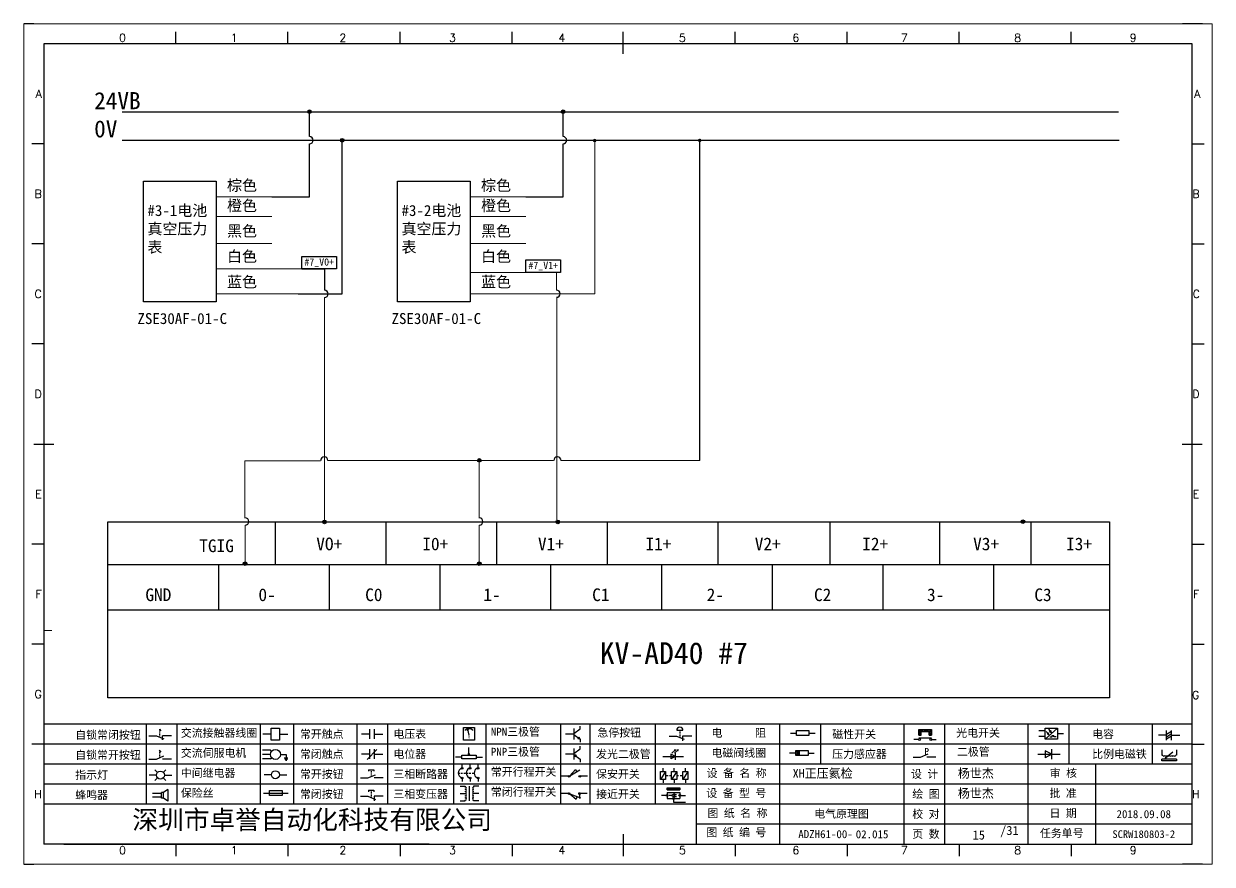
# Model space of a CAD drawing. Header units: millimetres. Extents: x 15130 to 37766, y 5931 to 11073.
# Drawn here: x 22574 to 22901.5, y 9420.4 to 9652 of the extents above; entities that cross this region are included whole.
import ezdxf
from ezdxf.enums import TextEntityAlignment as Align

# ---------------------------------------------------------------- set-up
doc = ezdxf.new("R2010")
doc.units = ezdxf.units.MM
doc.layers.add('1', color=3, linetype='Continuous', lineweight=20)
doc.layers.add('AE_BOR', color=1, linetype='Continuous')
doc.styles.get("Standard").update_dxf_attribs({"font": ''})
doc.styles.add('WD', font='romans.shx', dxfattribs={"bigfont": 'gbcbig.shx'})
doc.styles.add('样式 2', font='')
doc.styles.add('汉字', font='')
doc.styles.get('Standard').set_extended_font_data('SimSun')
doc.styles.get('样式 2').set_extended_font_data('NSimSun')
doc.styles.get('汉字').set_extended_font_data('新宋体')

# ---------------------------------------------------------------- blocks, each defined once
blk = doc.blocks.new('磁性开关')
at = {"linetype": 'ByBlock'}
h = blk.add_hatch(dxfattribs=at)
h.set_pattern_fill('ANSI31', color=256, scale=0.1, style=0)
h.paths.add_polyline_path([(-1910.88, -776.69), (-1910.88, -775.29), (-1907.69, -775.29), (-1907.69, -776.69), (-1908.31, -776.69), (-1908.31, -775.79), (-1910.25, -775.79), (-1910.25, -776.69)])
for p, q in [((-1910.91, -777.81), (-1912.09, -777.81)), ((-1910.88, -776.69), (-1910.88, -775.29)), ((-1910.88, -775.29), (-1907.69, -775.29)), ((-1910.88, -776.69), (-1910.25, -776.69)), ((-1910.88, -777.39), (-1907.69, -777.39)), ((-1910.25, -776.69), (-1910.25, -775.79)), ((-1910.25, -775.79), (-1908.31, -775.79)), ((-1908.31, -776.69), (-1908.31, -775.79)), ((-1908.31, -776.69), (-1907.69, -776.69)), ((-1907.69, -775.29), (-1907.69, -776.69)), ((-1907.66, -777.81), (-1906.48, -777.81))]:
    blk.add_line(p, q, dxfattribs=at)
for centre in [(-1910.68, -777.81), (-1907.88, -777.81)]:
    blk.add_circle(centre, 0.225, dxfattribs=at)
blk = doc.blocks.new('*U8')
at = {"linetype": 'ByBlock'}
for p, q in [((-1909.23, -780.45), (-1909.23, -780.67)), ((-1909.23, -780.45), (-1908.92, -780.84)), ((-1909.23, -780.84), (-1909.23, -781.05)), ((-1911.92, -782.07), (-1910.06, -782.07)), ((-1910.06, -782.07), (-1908.18, -782.88)), ((-1909.23, -781.23), (-1909.23, -781.44)), ((-1909.23, -781.61), (-1909.23, -781.83)), ((-1909.23, -782), (-1909.23, -782.21)), ((-1909.23, -782.38), (-1909.23, -782.43)), ((-1908.52, -783.07), (-1908.52, -782.07)), ((-1906.25, -782.07), (-1908.52, -782.07))]:
    blk.add_line(p, q, dxfattribs=at)
blk = doc.blocks.new('*U11')
at = {"linetype": 'ByBlock'}
for p, q in [((-1911.92, -792.89), (-1910.06, -792.89)), ((-1910.06, -792.89), (-1908.18, -792.08)), ((-1908.88, -791.17), (-1909.23, -790.71)), ((-1909.23, -790.71), (-1909.23, -790.92)), ((-1909.23, -791.09), (-1909.23, -791.31)), ((-1909.23, -791.48), (-1909.23, -791.69)), ((-1909.23, -791.86), (-1909.23, -792.08)), ((-1909.23, -792.25), (-1909.23, -792.47)), ((-1906.25, -792.89), (-1908.52, -792.89))]:
    blk.add_line(p, q, dxfattribs=at)
blk = doc.blocks.new('蜂鸣器')
at = {"linetype": 'ByBlock'}
for p, q in [((-1907.17, -795.53), (-1908.25, -796.26)), ((-1907.17, -795.53), (-1907.17, -798.41)), ((-1908.8, -796.48), (-1911.01, -796.48)), ((-1908.8, -797.46), (-1911.01, -797.46)), ((-1908.25, -796.26), (-1908.8, -796.26)), ((-1908.8, -797.68), (-1908.8, -796.26)), ((-1908.25, -797.68), (-1908.8, -797.68)), ((-1908.25, -797.68), (-1908.25, -796.26)), ((-1907.17, -798.41), (-1908.25, -797.68))]:
    blk.add_line(p, q, dxfattribs=at)
blk = doc.blocks.new('指示灯')
at = {"linetype": 'ByBlock'}
for p, q in [((-1854.25, -776.92), (-1856.06, -776.92)), ((-1854.62, -775.59), (-1853.97, -776.23)), ((-1854.62, -778.25), (-1853.97, -777.61)), ((-1851.9, -775.59), (-1852.54, -776.23)), ((-1851.9, -778.25), (-1852.54, -777.61)), ((-1852.26, -776.92), (-1850.45, -776.92))]:
    blk.add_line(p, q, dxfattribs=at)
blk.add_circle((-1853.26, -776.92), 0.992, dxfattribs=at)
blk = doc.blocks.new('光电开关')
at = {"linetype": 'ByBlock'}
h = blk.add_hatch(dxfattribs=at)
h.set_pattern_fill('ANSI31', color=256, scale=0.01, style=0)
h.set_pattern_definition([(45, (0.172267, 0), (-0.0224506403, 0.0224506403), [])])
h.paths.add_polyline_path([(-1882.44, -776.34), (-1882.5, -775.91), (-1882.68, -776.07)])
h.paths.add_polyline_path([(-1882.86, -776.23), (-1882.44, -776.34), (-1882.68, -776.07)])
h.paths.add_polyline_path([(-1883.05, -776.88), (-1883.11, -776.45), (-1883.29, -776.61)])
h.paths.add_polyline_path([(-1883.47, -776.77), (-1883.05, -776.88), (-1883.29, -776.61)])
for p, q in [((-1884.01, -775.96), (-1885.56, -775.96)), ((-1884.01, -777.39), (-1885.56, -777.39)), ((-1880.91, -775.3), (-1884.01, -778.05)), ((-1883.75, -776.09), (-1883.05, -776.88)), ((-1883.11, -776.45), (-1883.47, -776.77)), ((-1883.05, -776.88), (-1883.47, -776.77)), ((-1883.14, -775.55), (-1882.44, -776.34)), ((-1883.05, -776.88), (-1883.11, -776.45)), ((-1882.5, -775.91), (-1882.86, -776.23)), ((-1882.44, -776.34), (-1882.86, -776.23)), ((-1882.78, -777.47), (-1882.23, -777.47)), ((-1882.44, -776.34), (-1882.5, -775.91)), ((-1882.23, -777.47), (-1882.23, -777.14)), ((-1882.23, -777.14), (-1881.78, -777.14)), ((-1881.78, -777.47), (-1881.78, -777.14)), ((-1881.23, -777.47), (-1881.78, -777.47)), ((-1879.37, -776.67), (-1880.91, -776.67))]:
    blk.add_line(p, q, dxfattribs=at)
blk.add_lwpolyline([(-1884.01, -775.3), (-1880.91, -775.3), (-1880.91, -778.05), (-1884.01, -778.05)], close=True, dxfattribs=at)
blk = doc.blocks.new('交流接触器线圈')
at = {"linetype": 'ByBlock'}
for p, q in [((-1880.82, -781.77), (-1882.87, -781.77)), ((-1878.72, -781.77), (-1876.67, -781.77))]:
    blk.add_line(p, q, dxfattribs=at)
blk.add_lwpolyline([(-1880.82, -780.28), (-1878.72, -780.28), (-1878.72, -783.26), (-1880.82, -783.26)], close=True, dxfattribs=at)
blk = doc.blocks.new('交流伺服电机')
at = {"linetype": 'ByBlock'}
for p, q in [((-1880.97, -785.75), (-1882.94, -785.75)), ((-1880.97, -786.85), (-1882.94, -786.85)), ((-1880.97, -785.75), (-1880.65, -786.03)), ((-1878.49, -786.85), (-1877.07, -786.85)), ((-1877.07, -786.85), (-1877.07, -787.72)), ((-1880.97, -787.94), (-1882.94, -787.94)), ((-1880.97, -787.94), (-1880.65, -787.67)), ((-1877.54, -787.72), (-1876.59, -787.72)), ((-1877.38, -788.01), (-1876.75, -788.01)), ((-1877.23, -788.29), (-1876.9, -788.29))]:
    blk.add_line(p, q, dxfattribs=at)
blk.add_circle((-1879.73, -786.85), 1.24, dxfattribs=at)
blk = doc.blocks.new('中间继电器')
at = {"linetype": 'ByBlock'}
for p, q in [((-1880.72, -791.92), (-1882.54, -791.92)), ((-1878.74, -791.92), (-1876.92, -791.92))]:
    blk.add_line(p, q, dxfattribs=at)
blk.add_circle((-1879.73, -791.92), 0.992, dxfattribs=at)
blk = doc.blocks.new('保险丝')
at = {"linetype": 'ByBlock'}
blk.add_line((-1882.72, -796.49), (-1876.55, -796.49), dxfattribs=at)
blk.add_lwpolyline([(-1881.2, -795.86), (-1878.06, -795.86), (-1878.06, -797.12), (-1881.2, -797.12)], close=True, dxfattribs=at)
blk = doc.blocks.new('常开按钮')
at = {"linetype": 'ByBlock'}
for p, q in [((-1910.06, -787.73), (-1908.18, -786.93)), ((-1909.9, -785.68), (-1908.56, -785.68)), ((-1909.9, -785.68), (-1909.9, -786.07)), ((-1909.23, -785.68), (-1909.23, -785.89)), ((-1909.23, -786.06), (-1909.23, -786.28)), ((-1909.23, -786.45), (-1909.23, -786.67)), ((-1909.23, -786.84), (-1909.23, -787.05)), ((-1908.56, -785.68), (-1908.56, -786.07)), ((-1911.92, -787.73), (-1910.06, -787.73)), ((-1909.23, -787.22), (-1909.23, -787.38)), ((-1906.25, -787.73), (-1908.52, -787.73))]:
    blk.add_line(p, q, dxfattribs=at)
blk = doc.blocks.new('常开触点')
at = {"linetype": 'ByBlock'}
for p, q in [((-1853.82, -782.99), (-1853.82, -780.56)), ((-1852.6, -782.99), (-1852.6, -780.56)), ((-1853.82, -781.77), (-1855.88, -781.77)), ((-1852.6, -781.77), (-1850.55, -781.77))]:
    blk.add_line(p, q, dxfattribs=at)
blk = doc.blocks.new('常闭触点')
at = {"linetype": 'ByBlock'}
for p, q in [((-1853.82, -786.77), (-1855.88, -786.77)), ((-1852.01, -785.66), (-1854.43, -788.1)), ((-1853.82, -787.99), (-1853.82, -785.56)), ((-1852.6, -787.99), (-1852.6, -785.56)), ((-1852.6, -786.77), (-1850.55, -786.77))]:
    blk.add_line(p, q, dxfattribs=at)
blk = doc.blocks.new('常闭按钮')
at = {"linetype": 'ByBlock'}
for p, q in [((-1856.13, -792.28), (-1854.28, -792.28)), ((-1854.28, -792.28), (-1852.4, -793.09)), ((-1854.11, -790.83), (-1852.77, -790.83)), ((-1854.11, -790.83), (-1854.11, -791.22)), ((-1853.44, -790.83), (-1853.44, -791.04)), ((-1853.44, -791.21), (-1853.44, -791.43)), ((-1853.44, -791.6), (-1853.44, -791.82)), ((-1853.44, -791.99), (-1853.44, -792.2)), ((-1853.44, -792.37), (-1853.44, -792.53)), ((-1852.77, -790.83), (-1852.77, -791.22)), ((-1850.47, -792.28), (-1852.73, -792.28)), ((-1852.73, -792.28), (-1852.73, -793.43))]:
    blk.add_line(p, q, dxfattribs=at)
blk = doc.blocks.new('电磁阀线圈')
at = {"linetype": 'ByBlock'}
for p, q in [((-1854.61, -795.92), (-1853.75, -797.16)), ((-1853.75, -795.92), (-1854.61, -797.16)), ((-1853.75, -795.92), (-1853.75, -797.16)), ((-1854.61, -796.54), (-1856.17, -796.54)), ((-1851.53, -796.54), (-1849.97, -796.54))]:
    blk.add_line(p, q, dxfattribs=at)
blk.add_lwpolyline([(-1854.61, -795.92), (-1851.53, -795.92), (-1851.53, -797.16), (-1854.61, -797.16)], close=True, dxfattribs=at)
blk = doc.blocks.new('电压表')
at = {"linetype": 'ByBlock'}
for p, q in [((-1814.84, -780.75), (-1814.91, -781.13)), ((-1814.6, -781.05), (-1814.91, -781.13)), ((-1814.84, -780.75), (-1814.46, -782.26)), ((-1814.84, -780.75), (-1814.6, -781.05))]:
    blk.add_line(p, q, dxfattribs=at)
blk.add_lwpolyline([(-1815.84, -780.34), (-1813.07, -780.34), (-1813.07, -783.49), (-1815.84, -783.49)], close=True, dxfattribs=at)
blk.add_arc((-1814.46, -782.26), 1.56, 46.8313, 133.1687, dxfattribs=at)
at = {"linetype": 'ByBlock', "insert": (-1814.7, -782.39), "char_height": 0.75, "width": 0.6768, "attachment_point": 1}
blk.add_mtext('V', dxfattribs=at)
blk = doc.blocks.new('电位器')
at = {"linetype": 'ByBlock'}
for p, q in [((-1814.45, -787.3), (-1814.62, -786.96)), ((-1814.62, -786.96), (-1814.27, -786.96)), ((-1814.45, -787.3), (-1814.45, -785.39)), ((-1814.45, -787.3), (-1814.27, -786.96)), ((-1816.21, -787.75), (-1817.79, -787.75)), ((-1812.68, -787.75), (-1811.1, -787.75))]:
    blk.add_line(p, q, dxfattribs=at)
blk.add_lwpolyline([(-1816.21, -787.3), (-1812.68, -787.3), (-1812.68, -788.2), (-1816.21, -788.2)], close=True, dxfattribs=at)
blk = doc.blocks.new('三相断路器')
at = {"linetype": 'ByBlock'}
for p, q in [((-1816.17, -790.33), (-1816.17, -789.7)), ((-1814.17, -790.33), (-1814.17, -789.7)), ((-1812.18, -790.33), (-1812.18, -789.7)), ((-1817.14, -791.74), (-1816.72, -791.74)), ((-1816.45, -791.74), (-1816.03, -791.74)), ((-1815.76, -791.74), (-1815.34, -791.74)), ((-1815.07, -791.74), (-1814.65, -791.74)), ((-1814.38, -791.74), (-1813.96, -791.74)), ((-1813.69, -791.74), (-1813.27, -791.74)), ((-1816.17, -793.19), (-1816.17, -793.83)), ((-1814.17, -793.19), (-1814.17, -793.83)), ((-1812.18, -793.19), (-1812.18, -793.83))]:
    blk.add_line(p, q, dxfattribs=at)
for centre in [(-1816.17, -790.55), (-1816.17, -792.98), (-1814.17, -790.55), (-1814.17, -792.98), (-1812.18, -790.55), (-1812.18, -792.98)]:
    blk.add_circle(centre, 0.219, dxfattribs=at)
for centre in [(-1815.81, -791.74), (-1813.82, -791.74), (-1811.83, -791.74)]:
    blk.add_arc(centre, 1.32, 115.5791, 244.4209, dxfattribs=at)
blk = doc.blocks.new('三相变压器')
at = {"linetype": 'ByBlock'}
for p, q in [((-1816.69, -795.03), (-1815.37, -795.03)), ((-1815.37, -795.03), (-1815.37, -795.24)), ((-1814.34, -798.7), (-1814.34, -795.04)), ((-1812, -795.03), (-1813.32, -795.03)), ((-1813.32, -795.03), (-1813.32, -795.24)), ((-1816.69, -796.87), (-1815.37, -796.87)), ((-1816.69, -798.71), (-1815.37, -798.71)), ((-1815.37, -798.71), (-1815.37, -798.5)), ((-1812, -796.87), (-1813.32, -796.87)), ((-1813.32, -798.71), (-1813.32, -798.5)), ((-1812, -798.71), (-1813.32, -798.71))]:
    blk.add_line(p, q, dxfattribs=at)
for centre, start, end in [((-1815.37, -795.51), 270, 90), ((-1815.37, -796.06), 270, 90), ((-1813.32, -795.51), 90, 270), ((-1813.32, -796.06), 90, 270), ((-1815.37, -796.6), 270, 90), ((-1815.37, -797.14), 270, 90), ((-1815.37, -797.68), 270, 90), ((-1815.37, -798.23), 270, 90), ((-1813.32, -796.6), 90, 270), ((-1813.32, -797.14), 90, 270), ((-1813.32, -797.68), 90, 270), ((-1813.32, -798.23), 90, 270)]:
    blk.add_arc(centre, 0.271, start, end, dxfattribs=at)
blk = doc.blocks.new('压力感应器')
at = {"linetype": 'ByBlock'}
for p, q in [((-1817.44, -777.73), (-1815.59, -777.73)), ((-1815.59, -777.73), (-1813.71, -776.93)), ((-1811.78, -777.73), (-1814.05, -777.73))]:
    blk.add_line(p, q, dxfattribs=at)
at = {"linetype": 'ByBlock', "insert": (-1814.65, -775.48), "char_height": 1.68, "width": 1.2242, "attachment_point": 1}
blk.add_mtext('{\\fNSimSun|b0|i0|c134|p49;P}', dxfattribs=at)
blk = doc.blocks.new('二极管')
at = {"linetype": 'ByBlock'}
for p, q in [((-1787.52, -776.77), (-1781.92, -776.77)), ((-1783.97, -776.77), (-1785.69, -775.9)), ((-1785.69, -775.9), (-1785.69, -777.65)), ((-1783.97, -776.77), (-1785.69, -777.65)), ((-1783.97, -777.99), (-1783.97, -775.56))]:
    blk.add_line(p, q, dxfattribs=at)
blk = doc.blocks.new('NPN三极管')
at = {"linetype": 'ByBlock'}
for p, q in [((-1785.73, -780.61), (-1785.73, -783.32)), ((-1785.73, -781.82), (-1784.15, -780.66)), ((-1784.15, -780.66), (-1784.15, -779.98)), ((-1785.73, -781.97), (-1787.81, -781.97)), ((-1785.73, -782.11), (-1784.15, -783.27)), ((-1784.41, -782.73), (-1784.74, -783.18)), ((-1784.15, -783.27), (-1784.74, -783.18)), ((-1784.15, -783.27), (-1784.41, -782.73)), ((-1784.15, -783.27), (-1784.15, -783.96))]:
    blk.add_line(p, q, dxfattribs=at)
blk = doc.blocks.new('PNP三极管')
at = {"linetype": 'ByBlock'}
for p, q in [((-1784.9, -786.74), (-1786.98, -786.74)), ((-1784.9, -785.38), (-1784.9, -788.09)), ((-1784.9, -786.59), (-1783.32, -785.43)), ((-1784.9, -786.88), (-1783.32, -788.04)), ((-1784.9, -786.88), (-1784.31, -786.97)), ((-1784.9, -786.88), (-1784.64, -787.42)), ((-1784.31, -786.97), (-1784.64, -787.42)), ((-1783.32, -785.43), (-1783.32, -784.75)), ((-1783.32, -788.04), (-1783.32, -788.73))]:
    blk.add_line(p, q, dxfattribs=at)
blk = doc.blocks.new('常开行程开关')
at = {"linetype": 'ByBlock'}
for p, q in [((-1786.29, -792.3), (-1788.01, -792.3)), ((-1785.89, -792.17), (-1784.52, -790.62)), ((-1785.89, -792.17), (-1783.43, -790.72)), ((-1784.52, -790.62), (-1784.19, -791.17)), ((-1781.48, -792.3), (-1783.21, -792.3))]:
    blk.add_line(p, q, dxfattribs=at)
for centre in [(-1786.07, -792.3), (-1783.42, -792.3)]:
    blk.add_circle(centre, 0.219, dxfattribs=at)
blk = doc.blocks.new('常闭行程开关')
at = {"linetype": 'ByBlock'}
for p, q in [((-1786.34, -796.62), (-1788.07, -796.62)), ((-1785.93, -796.72), (-1783.25, -797.7)), ((-1785.93, -796.72), (-1784.3, -798)), ((-1784.3, -798), (-1784.08, -797.4)), ((-1783.48, -796.84), (-1783.48, -797.85)), ((-1781.54, -796.62), (-1783.26, -796.62))]:
    blk.add_line(p, q, dxfattribs=at)
for centre in [(-1786.12, -796.62), (-1783.48, -796.62)]:
    blk.add_circle(centre, 0.219, dxfattribs=at)
blk = doc.blocks.new('电容')
at = {"linetype": 'ByBlock'}
for p, q in [((-1756.08, -782.99), (-1756.08, -780.56)), ((-1754.86, -780.79), (-1756.08, -781.55)), ((-1754.86, -782.99), (-1754.86, -780.56)), ((-1756.08, -781.77), (-1758.13, -781.77)), ((-1754.86, -781.44), (-1756.08, -782.2)), ((-1754.86, -781.99), (-1756.08, -782.75)), ((-1754.86, -781.77), (-1752.81, -781.77))]:
    blk.add_line(p, q, dxfattribs=at)
blk = doc.blocks.new('发光二极管')
at = {"linetype": 'ByBlock'}
for p, q in [((-1758.01, -786.77), (-1752.89, -786.77)), ((-1754.84, -786.77), (-1756.04, -786.16)), ((-1756.04, -786.16), (-1756.04, -787.39)), ((-1754.84, -786.77), (-1756.04, -787.39)), ((-1755.78, -785.92), (-1754.89, -785.14)), ((-1754.89, -785.14), (-1755.2, -785.22)), ((-1755.2, -785.22), (-1755.01, -785.43)), ((-1755.08, -785.92), (-1754.18, -785.14)), ((-1754.89, -785.14), (-1755.01, -785.43)), ((-1754.84, -787.63), (-1754.84, -785.92)), ((-1754.18, -785.14), (-1754.49, -785.22)), ((-1754.49, -785.22), (-1754.31, -785.43)), ((-1754.18, -785.14), (-1754.31, -785.43))]:
    blk.add_line(p, q, dxfattribs=at)
blk = doc.blocks.new('比例电磁阀')
at = {"linetype": 'ByBlock'}
for p, q in [((-1757.26, -775.38), (-1757.26, -776.71)), ((-1757.26, -776.71), (-1757.05, -776.71)), ((-1753.6, -777.73), (-1757.25, -777.73)), ((-1757.25, -778.13), (-1757.25, -777.73)), ((-1753.6, -778.13), (-1757.25, -778.13)), ((-1754.5, -775.98), (-1756.35, -777.44)), ((-1756.35, -777.44), (-1756.25, -777.25)), ((-1756.35, -777.44), (-1756.15, -777.38)), ((-1756.15, -777.38), (-1756.25, -777.25)), ((-1753.58, -776.71), (-1753.8, -776.71)), ((-1753.6, -777.73), (-1753.6, -778.13)), ((-1753.58, -775.38), (-1753.58, -776.71))]:
    blk.add_line(p, q, dxfattribs=at)
for centre in [(-1756.78, -776.71), (-1756.24, -776.71), (-1755.7, -776.71), (-1755.15, -776.71), (-1754.61, -776.71), (-1754.07, -776.71)]:
    blk.add_arc(centre, 0.271, 180, 0, dxfattribs=at)
blk = doc.blocks.new('保安开关')
at = {"linetype": 'ByBlock'}
for p, q in [((-1757.96, -790.79), (-1757.96, -789.97)), ((-1755.17, -790.79), (-1755.17, -789.97)), ((-1752.39, -790.79), (-1752.39, -789.97)), ((-1757.33, -790.79), (-1758.6, -792.81)), ((-1757.96, -792.81), (-1757.96, -793.62)), ((-1757.33, -791.8), (-1756.72, -791.8)), ((-1756.35, -791.8), (-1755.89, -791.8)), ((-1754.54, -790.79), (-1755.81, -792.81)), ((-1755.17, -792.81), (-1755.17, -793.62)), ((-1754.52, -791.8), (-1754.06, -791.8)), ((-1753.69, -791.8), (-1753.08, -791.8)), ((-1751.75, -790.79), (-1753.02, -792.81)), ((-1752.39, -792.81), (-1752.39, -793.62))]:
    blk.add_line(p, q, dxfattribs=at)
for points in [[(-1758.6, -790.79), (-1757.33, -790.79), (-1757.33, -792.81), (-1758.6, -792.81)], [(-1755.81, -790.79), (-1754.54, -790.79), (-1754.54, -792.81), (-1755.81, -792.81)], [(-1753.02, -790.79), (-1751.75, -790.79), (-1751.75, -792.81), (-1753.02, -792.81)]]:
    blk.add_lwpolyline(points, close=True, dxfattribs=at)
blk = doc.blocks.new('接近开关')
at = {"linetype": 'ByBlock'}
h = blk.add_hatch(dxfattribs=at)
h.set_pattern_fill('ANSI31', color=256, scale=0.01, style=0)
h.set_pattern_definition([(45, (-89.131516, -30.795668), (-0.0224506403, 0.0224506403), [])])
h.paths.add_polyline_path([(-1516.96, -1123.35), (-1516.96, -1122.85), (-1513.76, -1122.85), (-1513.76, -1123.35)])
for p, q in [((-1517.18, -1124.71), (-1518.36, -1124.71)), ((-1516.96, -1123.35), (-1516.96, -1122.85)), ((-1516.96, -1122.85), (-1513.76, -1122.85)), ((-1516.96, -1123.35), (-1513.76, -1123.35)), ((-1516.96, -1123.95), (-1513.76, -1123.95)), ((-1516.96, -1123.95), (-1516.96, -1125.47)), ((-1516.96, -1125.47), (-1513.76, -1125.47)), ((-1515.91, -1124.71), (-1516.45, -1124.71)), ((-1515.11, -1124.31), (-1515.91, -1124.71)), ((-1515.11, -1125.11), (-1515.91, -1124.71)), ((-1515.33, -1124.53), (-1515.17, -1124.53)), ((-1515.33, -1124.88), (-1515.17, -1124.88)), ((-1515.25, -1124.45), (-1515.25, -1124.61)), ((-1515.11, -1124.31), (-1515.11, -1125.11)), ((-1515.11, -1124.48), (-1514.58, -1124.48)), ((-1515.11, -1124.94), (-1514.58, -1124.94)), ((-1513.76, -1122.85), (-1513.76, -1123.35)), ((-1513.76, -1123.95), (-1513.76, -1125.47)), ((-1513.54, -1124.71), (-1512.36, -1124.71)), ((-1515.36, -1125.69), (-1515.36, -1126.36)), ((-1515.36, -1126.36), (-1512.36, -1126.36))]:
    blk.add_line(p, q, dxfattribs=at)
for centre in [(-1516.96, -1124.71), (-1515.36, -1125.47), (-1513.76, -1124.71)]:
    blk.add_circle(centre, 0.225, dxfattribs=at)
blk = doc.blocks.new('电阻')
at = {"linetype": 'ByBlock'}
for p, q in [((-3.09, 0), (-1.57, 0)), ((1.57, 0), (3.09, 0))]:
    blk.add_line(p, q, dxfattribs=at)
blk.add_lwpolyline([(-1.57, 0.63), (1.57, 0.63), (1.57, -0.63), (-1.57, -0.63)], close=True, dxfattribs=at)
blk = doc.blocks.new('急停按钮')
at = {"linetype": 'ByBlock'}
for p, q in [((-1.86, 0), (0, 0)), ((0, 0), (1.88, -0.81)), ((0.06, 1.45), (1.61, 1.45)), ((0.83, 1.45), (0.83, 1.24)), ((0.83, 1.07), (0.83, 0.85)), ((0.83, 0.68), (0.83, 0.47)), ((0.83, 0.29), (0.83, 0.08)), ((3.81, 0), (1.54, 0)), ((1.54, 0), (1.54, -1.15)), ((0.83, -0.09), (0.83, -0.24))]:
    blk.add_line(p, q, dxfattribs=at)
blk.add_arc((0.83, 1.45), 0.774, 0, 180)
blk = doc.blocks.new('电控横A4')
for p, q in [((292, -5), (5, -5)), ((5, -5), (5, -205)), ((292, -205), (292, -5)), ((10.03, -205), (289.53, -205)), ((130.8, -205), (190.75, -205)), ((190.75, -205), (259.54, -205))]:
    blk.add_line(p, q)
at = {"lineweight": 9, "ltscale": 0.1}
for p, q in [((5, -151.57), (7, -151.57)), ((101.34, -205), (130.8, -205)), ((129.44, -205), (129.44, -205)), ((129.44, -205), (129.44, -205)), ((129.44, -205), (129.44, -205)), ((129.44, -205), (129.44, -205))]:
    blk.add_line(p, q, dxfattribs=at)
at = {"linetype": 'ByBlock'}
for p, q in [((292, -175), (5, -175)), ((292, -180), (5, -180)), ((292, -185), (5, -185)), ((292, -190), (5, -190)), ((292, -195), (5, -195)), ((292, -200), (168.03, -200))]:
    blk.add_line(p, q, dxfattribs=at)
at = {"color": 0, "lineweight": -2}
for p, q in [((30.58, -175), (30.58, -195)), ((38.26, -175), (38.26, -195)), ((59.05, -175), (59.05, -195)), ((67.4, -175), (67.4, -195)), ((83.26, -175), (83.26, -195)), ((90.91, -175), (90.91, -195)), ((107.4, -175), (107.4, -195)), ((115.5, -175), (115.5, -195)), ((134.12, -175), (134.12, -195)), ((141.48, -175), (141.48, -195)), ((157.79, -175), (157.79, -195)), ((168.03, -175), (168.03, -204.92)), ((188.84, -175), (188.84, -185)), ((199.08, -175), (199.08, -185)), ((219.89, -175), (219.89, -185)), ((230.12, -175), (230.12, -185)), ((250.93, -175), (250.93, -185)), ((261.17, -175), (261.17, -185)), ((281.98, -175), (281.98, -185)), ((188.84, -185), (188.84, -204.92)), ((219.89, -185), (219.89, -205)), ((230.12, -185), (230.12, -205)), ((250.93, -185), (250.93, -205)), ((267.79, -185), (267.79, -205))]:
    blk.add_line(p, q, dxfattribs=at)
at = {"color": 0, "ltscale": 2}
for p, q in [((292, -205), (292, -183.55)), ((101.34, -205), (5, -205)), ((259.54, -205), (289.53, -205)), ((259.54, -205), (292, -205))]:
    blk.add_line(p, q, dxfattribs=at)
at = {"layer": 'AE_BOR', "lineweight": 30}
for p, q in [((2.53, 0), (0, 0)), ((294.53, 0), (289.53, 0)), ((0, -210), (2.53, -210)), ((294.53, -210), (289.53, -210))]:
    blk.add_line(p, q, dxfattribs=at)
at = {"layer": 'AE_BOR', "color": 1, "lineweight": 15}
for p, q in [((0, 0), (297, 0)), ((0, -210), (0, 0)), ((297, 0), (297, -210)), ((297, -210), (0, -210))]:
    blk.add_line(p, q, dxfattribs=at)
at = {"layer": 'AE_BOR'}
for p, q in [((38.03, -5), (38.03, -2)), ((66.03, -5), (66.03, -2)), ((94.03, -5), (94.03, -2)), ((122.03, -5), (122.03, -2)), ((149.78, -5), (149.78, -2)), ((177.78, -5), (177.78, -2)), ((205.78, -5), (205.78, -2)), ((233.78, -5), (233.78, -2)), ((261.78, -5), (261.78, -2)), ((5, -30), (2, -30)), ((292, -30), (295, -30)), ((5, -55), (2, -55)), ((292, -55), (295, -55)), ((5, -80), (2, -80)), ((292, -80), (295, -80)), ((5, -130), (2, -130)), ((292, -130), (295, -130)), ((5, -155), (2, -155)), ((292, -155), (295, -155)), ((5, -180), (2, -180)), ((292, -180), (295, -180)), ((38.03, -205), (38.03, -208)), ((66.03, -205), (66.03, -208)), ((94.03, -205), (94.03, -208)), ((122.03, -205), (122.03, -208)), ((149.78, -205), (149.78, -208)), ((177.78, -205), (177.78, -208)), ((205.78, -205), (205.78, -208)), ((233.78, -205), (233.78, -208)), ((261.78, -205), (261.78, -208))]:
    blk.add_line(p, q, dxfattribs=at)
at = {"layer": 'AE_BOR', "color": 2, "lineweight": 30}
for p, q in [((149.78, -7.5), (149.78, -2.5)), ((2.5, -105), (7.5, -105)), ((289.5, -105), (294.5, -105)), ((149.78, -202.5), (149.78, -207.5)), ((149.78, -205), (149.78, -207.5))]:
    blk.add_line(p, q, dxfattribs=at)
at = {"linetype": 'ByBlock'}
for name, p in [('*U8', (1943.19, 604.18)), ('交流接触器线圈', (1942.62, 604.27)), ('常开触点', (1940.27, 604.3)), ('电压表', (1925.71, 604.52)), ('NPN三极管', (1923.2, 604.5)), ('磁性开关', (2134.53, 598.96)), ('光电开关', (2139.22, 599.27)), ('电容', (2041.69, 603.98)), ('电位器', (1925.71, 604.52)), ('PNP三极管', (1922.37, 604.27)), ('压力感应器', (2039.72, 594.52)), ('*U11', (1943.19, 609.18)), ('交流伺服电机', (1942.62, 604.27)), ('常闭触点', (1940.27, 604.3)), ('发光二极管', (1917.72, 603.69)), ('电磁阀线圈', (2047.53, 614.3)), ('二极管', (2040.91, 594.27)), ('比例电磁阀', (2041.69, 593.98)), ('指示灯', (1887.41, 589.18)), ('中间继电器', (1942.62, 604.27)), ('常开按钮', (1996.06, 599.3)), ('三相断路器', (1925.71, 604.52)), ('常开行程开关', (1922.37, 604.27)), ('保安开关', (1917.72, 603.98)), ('蜂鸣器', (1943.19, 604.18)), ('保险丝', (1942.62, 604.27)), ('常闭按钮', (1940.27, 599.3)), ('三相变压器', (1925.71, 604.52)), ('常闭行程开关', (1922.37, 604.27)), ('接近开关', (1677.72, 931.9))]:
    blk.add_blockref(name, p, dxfattribs=at)
for name, p in [('急停按钮', (163.12, -177.98)), ('电阻', (194.66, -177.22))]:
    blk.add_blockref(name, p)
at = {"char_height": 2, "attachment_point": 1, "style": '汉字'}
for s, insert in [('{\\fKaiTi_GB2312|b0|i0|c134|p49;自锁常闭按钮}', (12.86, -176.69)), ('{\\fKaiTi_GB2312|b0|i0|c134|p49;交流接触器线圈}', (39.25, -176.19)), ('{\\fKaiTi_GB2312|b0|i0|c134|p49;常开触点}', (69.01, -176.48)), ('{\\fKaiTi_GB2312|b0|i0|c134|p49;电压表}', (92.37, -176.47)), ('{\\fKaiTi_GB2312|b0|i0|c134|p49;NPN三极管}', (116.73, -175.91)), ('{\\fKaiTi_GB2312|b0|i0|c134|p49;急停按钮}', (143.35, -176.12)), ('{\\fKaiTi_GB2312|b0|i0|c134|p49;电      阻}', (171.86, -176.19)), ('{\\fKaiTi_GB2312|b0|i0|c134|p49;磁性开关}', (202.07, -176.53)), ('{\\fKaiTi_GB2312|b0|i0|c134|p49;光电开关}', (233.02, -176.19)), ('{\\fKaiTi_GB2312|b0|i0|c134|p49;电容}', (267, -176.48)), ('{\\fKaiTi_GB2312|b0|i0|c134|p49;交流伺服电机}', (39.25, -181.19)), ('{\\fKaiTi_GB2312|b0|i0|c134|p49;电位器}', (92.37, -181.47)), ('{\\fKaiTi_GB2312|b0|i0|c134|p49;PNP三极管}', (116.73, -180.91)), ('{\\fKaiTi_GB2312|b0|i0|c134|p49;电磁阀线圈}', (171.86, -181.19)), ('{\\fKaiTi_GB2312|b0|i0|c134|p49;压力感应器}', (202.02, -181.47)), ('{\\fKaiTi_GB2312|b0|i0|c134|p49;二极管}', (233.2, -180.91)), ('{\\fKaiTi_GB2312|b0|i0|c134|p49;自锁常开按钮}', (12.86, -181.69)), ('{\\fKaiTi_GB2312|b0|i0|c134|p49;常闭触点}', (69.01, -181.48)), ('{\\fKaiTi_GB2312|b0|i0|c134|p49;发光二极管}', (143.02, -181.48)), ('{\\fKaiTi_GB2312|b0|i0|c134|p49;比例电磁铁}', (267, -181.48)), ('{\\fKaiTi_GB2312|b0|i0|c134|p49;指示灯}', (12.86, -186.69)), ('{\\fKaiTi_GB2312|b0|i0|c134|p49;中间继电器}', (39.25, -186.19)), ('{\\fKaiTi_GB2312|b0|i0|c134|p49;常开按钮}', (69.01, -186.48)), ('{\\fKaiTi_GB2312|b0|i0|c134|p49;三相断路器}', (92.37, -186.47)), ('{\\fKaiTi_GB2312|b0|i0|c134|p49;常开行程开关}', (116.73, -185.91)), ('{\\fKaiTi_GB2312|b0|i0|c134|p49;保安开关}', (143.02, -186.48)), ('{\\fKaiTi_GB2312|b0|i0|c134|p0;设 备 名 称}', (170.65, -186.24)), ('{\\fKaiTi_GB2312|b0|i0|c134|p0;设 计}', (221.72, -186.46)), ('{\\fKaiTi_GB2312|b0|i0|c134|p0;审 核}', (256.39, -186.25)), ('{\\fKaiTi_GB2312|b0|i0|c134|p49;蜂鸣器}', (12.86, -191.69)), ('{\\fKaiTi_GB2312|b0|i0|c134|p49;保险丝}', (39.25, -191.19)), ('{\\fKaiTi_GB2312|b0|i0|c134|p49;常闭按钮}', (69.01, -191.48)), ('{\\fKaiTi_GB2312|b0|i0|c134|p49;三相变压器}', (92.37, -191.47)), ('{\\fKaiTi_GB2312|b0|i0|c134|p49;常闭行程开关}', (116.73, -190.91)), ('{\\fKaiTi_GB2312|b0|i0|c134|p49;接近开关}', (143.02, -191.48)), ('{\\fKaiTi_GB2312|b0|i0|c134|p0;设 备 型 号}', (170.58, -191.24)), ('{\\fKaiTi_GB2312|b0|i0|c134|p0;绘 图}', (222.05, -191.46)), ('{\\fKaiTi_GB2312|b0|i0|c134|p0;批 准}', (256.32, -191.25)), ('{\\fKaiTi_GB2312|b0|i0|c134|p0;图 纸 名 称}', (170.86, -196.24)), ('{\\fKaiTi_GB2312|b0|i0|c134|p0;日 期}', (256.32, -196.25)), ('{\\fKaiTi_GB2312|b0|i0|c134|p0;校 对}', (222.05, -196.46)), ('{\\fKaiTi_GB2312|b0|i0|c134|p0;图 纸 编 号}', (170.57, -201.03)), ('{\\fKaiTi_GB2312|b0|i0|c134|p0;页 数}', (222.05, -201.46)), ('{\\fKaiTi_GB2312|b0|i0|c134|p0;任务单号}', (253.94, -201.25))]:
    blk.add_mtext(s, dxfattribs=dict(at, insert=insert))
for s, insert, char_height, width, attachment_point in [('{\\fKaiTi_GB2312|b0|i0|c134|p49;XH正压氦检}', (192.15, -186.2), 2.2, 26.5767, 1), ('{\\fKaiTi_GB2312|b0|i0|c134|p49;杨世杰}', (233.43, -186.2), 2.2, 15.3175, 1), ('{\\fKaiTi_GB2312|b0|i0|c134|p49;杨世杰}', (233.43, -191.2), 2.2, 15.3175, 1), ('{\\fKaiTi_GB2312|b0|i0|c134|p49;2018.09.08}', (279.89, -197.5), 2, 24.2172, 5), ('{\\fKaiTi_GB2312|b0|i0|c134|p49;SCRW180803-2}', (279.89, -202.5), 1.92, 24.2172, 5)]:
    blk.add_mtext(s, dxfattribs=dict(insert=insert, char_height=char_height, width=width, attachment_point=attachment_point))
at = {"color": 0, "lineweight": -2}
for s, insert, char_height, width, attachment_point in [('深圳市卓誉自动化科技有限公司', (27.14, -196.53), 4.7064, 96.1138, 1), ('{\\C256;ADZH61-00-}', (200.36, -202.5), 2, 31.0482, 5)]:
    blk.add_mtext(s, dxfattribs=dict(at, insert=insert, char_height=char_height, width=width, attachment_point=attachment_point))
at = {"color": 0, "linetype": 'ByBlock', "lineweight": -2, "insert": (242.64, -201.84), "char_height": 4.2689, "width": 20.8102, "attachment_point": 5}
blk.add_mtext('  {\\H0.53119x; /31}', dxfattribs=at)
at = {"layer": 'AE_BOR', "style": 'WD'}
for s, p in [('0', (24.67, -4.5)), ('1', (52.6, -4.5)), ('2', (79.75, -4.5)), ('3', (107.15, -4.5)), ('4', (134.45, -4.5)), ('5', (164.59, -4.5)), ('6', (192.94, -4.5)), ('7', (220.04, -4.5)), ('8', (248.37, -4.5)), ('9', (277.23, -4.5)), ('0', (24.67, -207.5)), ('1', (52.6, -207.5)), ('2', (79.75, -207.5)), ('3', (107.15, -207.5)), ('4', (134.45, -207.5)), ('5', (164.59, -207.5)), ('6', (192.94, -207.5)), ('7', (220.04, -207.5)), ('8', (248.37, -207.5)), ('9', (277.23, -207.5))]:
    blk.add_text(s, height=2, dxfattribs=at).set_placement(p, align=Align.CENTER)
for s, p in [('A', (4.5, -17.5)), ('A', (294.03, -17.5)), ('B', (4.5, -42.5)), ('B', (293.84, -42.5)), ('C', (4.5, -67.5)), ('C', (293.93, -67.5)), ('D', (4.5, -92.5)), ('D', (293.84, -92.5)), ('E', (4.5, -117.5)), ('E', (293.74, -117.5)), ('F', (4.5, -142.5)), ('F', (293.74, -142.5)), ('F', (293.74, -142.5)), ('G', (4.5, -167.5)), ('G', (293.74, -167.72)), ('H', (4.5, -192.5)), ('H', (293.84, -192.5))]:
    blk.add_text(s, height=2, dxfattribs=at).set_placement(p, align=Align.MIDDLE_RIGHT)

msp = doc.modelspace()

# ---------------------------------------------------------------- hatches: boundary and pattern name
at = {"lineweight": -2}
h = msp.add_hatch(color=0, dxfattribs=at)
edge = h.paths.add_edge_path()
edge.add_arc((22652.764, 9627.738), 0.5, 0, 360)
h = msp.add_hatch(color=0, dxfattribs=at)
edge = h.paths.add_edge_path()
edge.add_arc((22722.629, 9627.738), 0.5, 0, 360)
h = msp.add_hatch(color=0, dxfattribs=at)
edge = h.paths.add_edge_path()
edge.add_arc((22661.774, 9619.866), 0.5, 0, 360)
h = msp.add_hatch(color=0, dxfattribs=at)
edge = h.paths.add_edge_path()
edge.add_arc((22731.342, 9619.777), 0.5, 0, 360)
h = msp.add_hatch(color=0, dxfattribs=at)
edge = h.paths.add_edge_path()
edge.add_arc((22760.27, 9619.815), 0.5, 0, 360)
h = msp.add_hatch(color=0, dxfattribs=at)
edge = h.paths.add_edge_path()
edge.add_arc((22699.546, 9531.68), 0.5, 0, 360)
h = msp.add_hatch(color=0, dxfattribs=at)
edge = h.paths.add_edge_path()
edge.add_arc((22656.877, 9514.721), 0.5, 0, 360)
h = msp.add_hatch(color=0, dxfattribs=at)
edge = h.paths.add_edge_path()
edge.add_arc((22721.17, 9514.721), 0.5, 0, 360)
h = msp.add_hatch(color=0, dxfattribs=at)
edge = h.paths.add_edge_path()
edge.add_arc((22849.317, 9514.796), 0.5, 0, 360)
h = msp.add_hatch(color=0, dxfattribs=at)
edge = h.paths.add_edge_path()
edge.add_arc((22635.007, 9503.226), 0.5, 0, 360)
h = msp.add_hatch(color=0, dxfattribs=at)
edge = h.paths.add_edge_path()
edge.add_arc((22699.517, 9503.226), 0.5, 0, 360)

# ---------------------------------------------------------------- linework, layer by layer
at = {"color": 0, "lineweight": -2}
for p, q in [((22601.124, 9627.738), (22875.688, 9627.738)), ((22652.764, 9620.866), (22652.764, 9627.738)), ((22722.629, 9620.866), (22722.629, 9627.738)), ((22601.124, 9619.866), (22875.88, 9619.866)), ((22652.764, 9604.29), (22652.764, 9618.866)), ((22661.774, 9577.533), (22661.774, 9619.866)), ((22722.629, 9604.29), (22722.629, 9618.866)), ((22642.355, 9604.29), (22652.764, 9604.29)), ((22712.355, 9604.29), (22722.629, 9604.29)), ((22650.682, 9584.408), (22656.905, 9584.408)), ((22656.905, 9584.408), (22656.905, 9578.533)), ((22649.682, 9577.533), (22661.774, 9577.533)), ((22643.389, 9502.988), (22643.389, 9514.575)), ((22673.889, 9502.988), (22673.889, 9514.575)), ((22704.389, 9502.988), (22704.389, 9514.575)), ((22734.889, 9502.988), (22734.889, 9514.575)), ((22765.389, 9502.988), (22765.389, 9514.575)), ((22796.232, 9502.988), (22796.232, 9514.575)), ((22826.389, 9502.988), (22826.389, 9514.575)), ((22851.568, 9502.988), (22851.568, 9514.575)), ((22597.201, 9502.988), (22873.152, 9502.988)), ((22627.701, 9502.988), (22627.701, 9490.479)), ((22658.201, 9502.988), (22658.201, 9490.479)), ((22688.701, 9502.988), (22688.701, 9490.479)), ((22719.201, 9502.988), (22719.201, 9490.479)), ((22749.701, 9502.988), (22749.701, 9490.479)), ((22780.201, 9502.988), (22780.201, 9490.479)), ((22810.701, 9502.988), (22810.701, 9490.479)), ((22841.201, 9502.988), (22841.201, 9490.479)), ((22597.201, 9490.479), (22873.131, 9490.479))]:
    msp.add_line(p, q, dxfattribs=at)
msp.add_line((22760.285, 9531.659), (22760.285, 9619.866))
at = {"lineweight": 0}
for p, q in [((22627.127, 9604.29), (22642.355, 9604.29)), ((22697.127, 9604.29), (22712.355, 9604.29)), ((22627.072, 9598.901), (22642.355, 9598.901)), ((22697.072, 9598.901), (22712.355, 9598.901)), ((22627.072, 9591.408), (22642.355, 9591.408)), ((22697.072, 9591.408), (22712.355, 9591.408)), ((22627.072, 9584.408), (22642.355, 9584.408)), ((22642.355, 9584.408), (22650.682, 9584.408)), ((22697.128, 9583.464), (22712.411, 9583.464)), ((22712.411, 9583.464), (22720.738, 9583.464)), ((22627.072, 9577.533), (22649.682, 9577.533)), ((22697.072, 9577.533), (22719.682, 9577.533))]:
    msp.add_line(p, q, dxfattribs=at)
for points in [[(22607.041, 9608.617), (22627.072, 9608.617), (22627.072, 9575.308), (22607.041, 9575.308)], [(22677.041, 9608.617), (22697.072, 9608.617), (22697.072, 9575.308), (22677.041, 9575.308)]]:
    msp.add_lwpolyline(points, close=True)
at = {"color": 1}
for points in [[(22650.682, 9587.882), (22660.199, 9587.882), (22660.199, 9584.408), (22650.682, 9584.408)], [(22712.411, 9586.938), (22721.928, 9586.938), (22721.928, 9583.464), (22712.411, 9583.464)]]:
    msp.add_lwpolyline(points, close=True, dxfattribs=at)
at = {"color": 0, "lineweight": -2}
msp.add_lwpolyline([(22597.201, 9514.721), (22873.131, 9514.721), (22873.131, 9466.236), (22597.201, 9466.236)], close=True, dxfattribs=at)
for centre in [(22652.764, 9627.738), (22722.629, 9627.738), (22661.774, 9619.866), (22699.546, 9531.68), (22656.877, 9514.721), (22721.17, 9514.721), (22849.317, 9514.796), (22635.007, 9503.226), (22699.517, 9503.226)]:
    msp.add_circle(centre, 0.5, dxfattribs=at)
for centre, start, end in [((22652.764, 9619.866), 270, 90), ((22722.629, 9619.866), 270, 90), ((22656.905, 9577.533), 270, 90), ((22720.833, 9577.593), 270, 90), ((22656.839, 9531.649), 0, 180), ((22721.059, 9531.649), 0, 180), ((22635.036, 9514.827), 270, 90), ((22699.546, 9514.827), 270, 90)]:
    msp.add_arc(centre, 1, start, end, dxfattribs=at)
at = {"layer": '1', "color": 7, "linetype": 'Continuous', "lineweight": 13}
for p, q in [((22731.337, 9577.535), (22731.337, 9619.849)), ((22720.796, 9583.461), (22720.796, 9578.609)), ((22656.853, 9576.539), (22656.853, 9514.72)), ((22715.201, 9577.535), (22731.339, 9577.535)), ((22720.887, 9576.539), (22720.887, 9514.72)), ((22634.982, 9515.728), (22634.982, 9531.572)), ((22655.822, 9531.572), (22634.982, 9531.572)), ((22657.839, 9531.652), (22699.534, 9531.652)), ((22699.534, 9531.652), (22719.961, 9531.652)), ((22699.538, 9515.728), (22699.538, 9531.746)), ((22721.98, 9531.659), (22760.285, 9531.659)), ((22635.013, 9513.855), (22635.013, 9503.212)), ((22699.524, 9513.855), (22699.524, 9503.212))]:
    msp.add_line(p, q, dxfattribs=at)

# ---------------------------------------------------------------- block references
at = {"xscale": 1.1025, "yscale": 1.1025, "zscale": 1.1025}
msp.add_blockref('电控横A4', (22574.038, 9651.951), dxfattribs=at)

# ---------------------------------------------------------------- texts
at = {"color": 0, "lineweight": -2}
for s, p in [('VO+', (22654.63, 9506.914)), ('I0+', (22683.847, 9506.914)), ('V3+', (22835.6, 9506.914)), ('C0', (22668.102, 9492.907)), ('1-', (22700.663, 9492.907)), ('C1', (22730.638, 9492.907)), ('C1', (22730.638, 9492.907))]:
    msp.add_text(s, height=3.5, dxfattribs=at).set_placement(p)
for s, insert, char_height, width, attachment_point in [('24VB', (22593.428, 9633.123), 4.7064, 14.27309, 1), ('0V', (22593.428, 9625.35), 4.7064, 14.27309, 1), ('TGIG', (22622.406, 9509.896), 3.5, 24.73999, 1), ('V1+', (22715.706, 9510.414), 3.5, 24.73999, 1), ('I1+', (22745.312, 9510.414), 3.5, 24.73999, 1), ('V2+', (22775.439, 9510.414), 3.5, 24.73999, 1), ('I2+', (22805.045, 9510.414), 3.5, 24.73999, 1), ('I3+', (22861.204, 9510.414), 3.5, 24.73999, 1), ('GND', (22607.553, 9496.407), 3.5, 24.73999, 1), ('0-', (22638.69, 9496.407), 3.5, 24.73999, 1), ('2-', (22762.193, 9496.407), 3.5, 24.73999, 1), ('C2', (22791.76, 9496.407), 3.5, 24.73999, 1), ('3-', (22822.897, 9496.407), 3.5, 24.73999, 1), ('C3', (22852.464, 9496.407), 3.5, 24.73999, 1), ('电气原理图', (22799.346, 9434.207), 2.205, 34.2306, 5), ('02.015', (22803.261, 9429.781), 2.205, 5.72397, 1)]:
    msp.add_mtext(s, dxfattribs=dict(at, insert=insert, char_height=char_height, width=width, attachment_point=attachment_point))
at = {"color": 7, "char_height": 3.024, "attachment_point": 1}
for s, insert, width in [('{\\fSimSun|b0|i0|c134|p2;棕色}', (22630.041, 9608.95), 47.92444), ('{\\fSimSun|b0|i0|c134|p2;棕色}', (22700.041, 9608.95), 47.92444), ('#3-1电池真空压力表', (22608.111, 9602.02), 17.29634), ('{\\fSimSun|b0|i0|c134|p2;橙色}', (22630.041, 9603.382), 47.92444), ('#3-2电池真空压力表', (22678.111, 9602.02), 17.29634), ('{\\fSimSun|b0|i0|c134|p2;橙色}', (22700.041, 9603.382), 47.92444), ('{\\fSimSun|b0|i0|c134|p2;黑色}', (22630.041, 9596.382), 47.92444), ('{\\fSimSun|b0|i0|c134|p2;黑色}', (22700.041, 9596.382), 47.92444), ('{\\fSimSun|b0|i0|c134|p2;白色}', (22630.041, 9589.382), 47.92444), ('{\\fSimSun|b0|i0|c134|p2;白色}', (22700.041, 9589.382), 47.92444), ('{\\fSimSun|b0|i0|c134|p2;蓝色}', (22630.041, 9582.382), 47.92444), ('{\\fSimSun|b0|i0|c134|p2;蓝色}', (22700.041, 9582.382), 47.92444), ('ZSE30AF-01-C', (22605.361, 9572.262), 17.98619), ('ZSE30AF-01-C', (22675.361, 9572.262), 17.98619)]:
    msp.add_mtext(s, dxfattribs=dict(at, insert=insert, width=width))
at = {"char_height": 2, "width": 9.51681, "attachment_point": 5, "style": '样式 2'}
for s, insert in [('#7_V0+', (22655.441, 9586.145)), ('#7_V1+', (22717.169, 9585.201))]:
    msp.add_mtext(s, dxfattribs=dict(at, insert=insert))
at = {"lineweight": 0, "insert": (22732.734, 9481.58), "char_height": 6, "width": 332.37399, "attachment_point": 1}
msp.add_mtext('KV-AD40 #7', dxfattribs=at)
at = {"color": 0, "linetype": 'ByBlock', "lineweight": -2, "insert": (22837.16, 9428.458), "char_height": 2.5, "width": 5.1278, "attachment_point": 5}
msp.add_mtext('15', dxfattribs=at)

doc.saveas('drawing.dxf')
